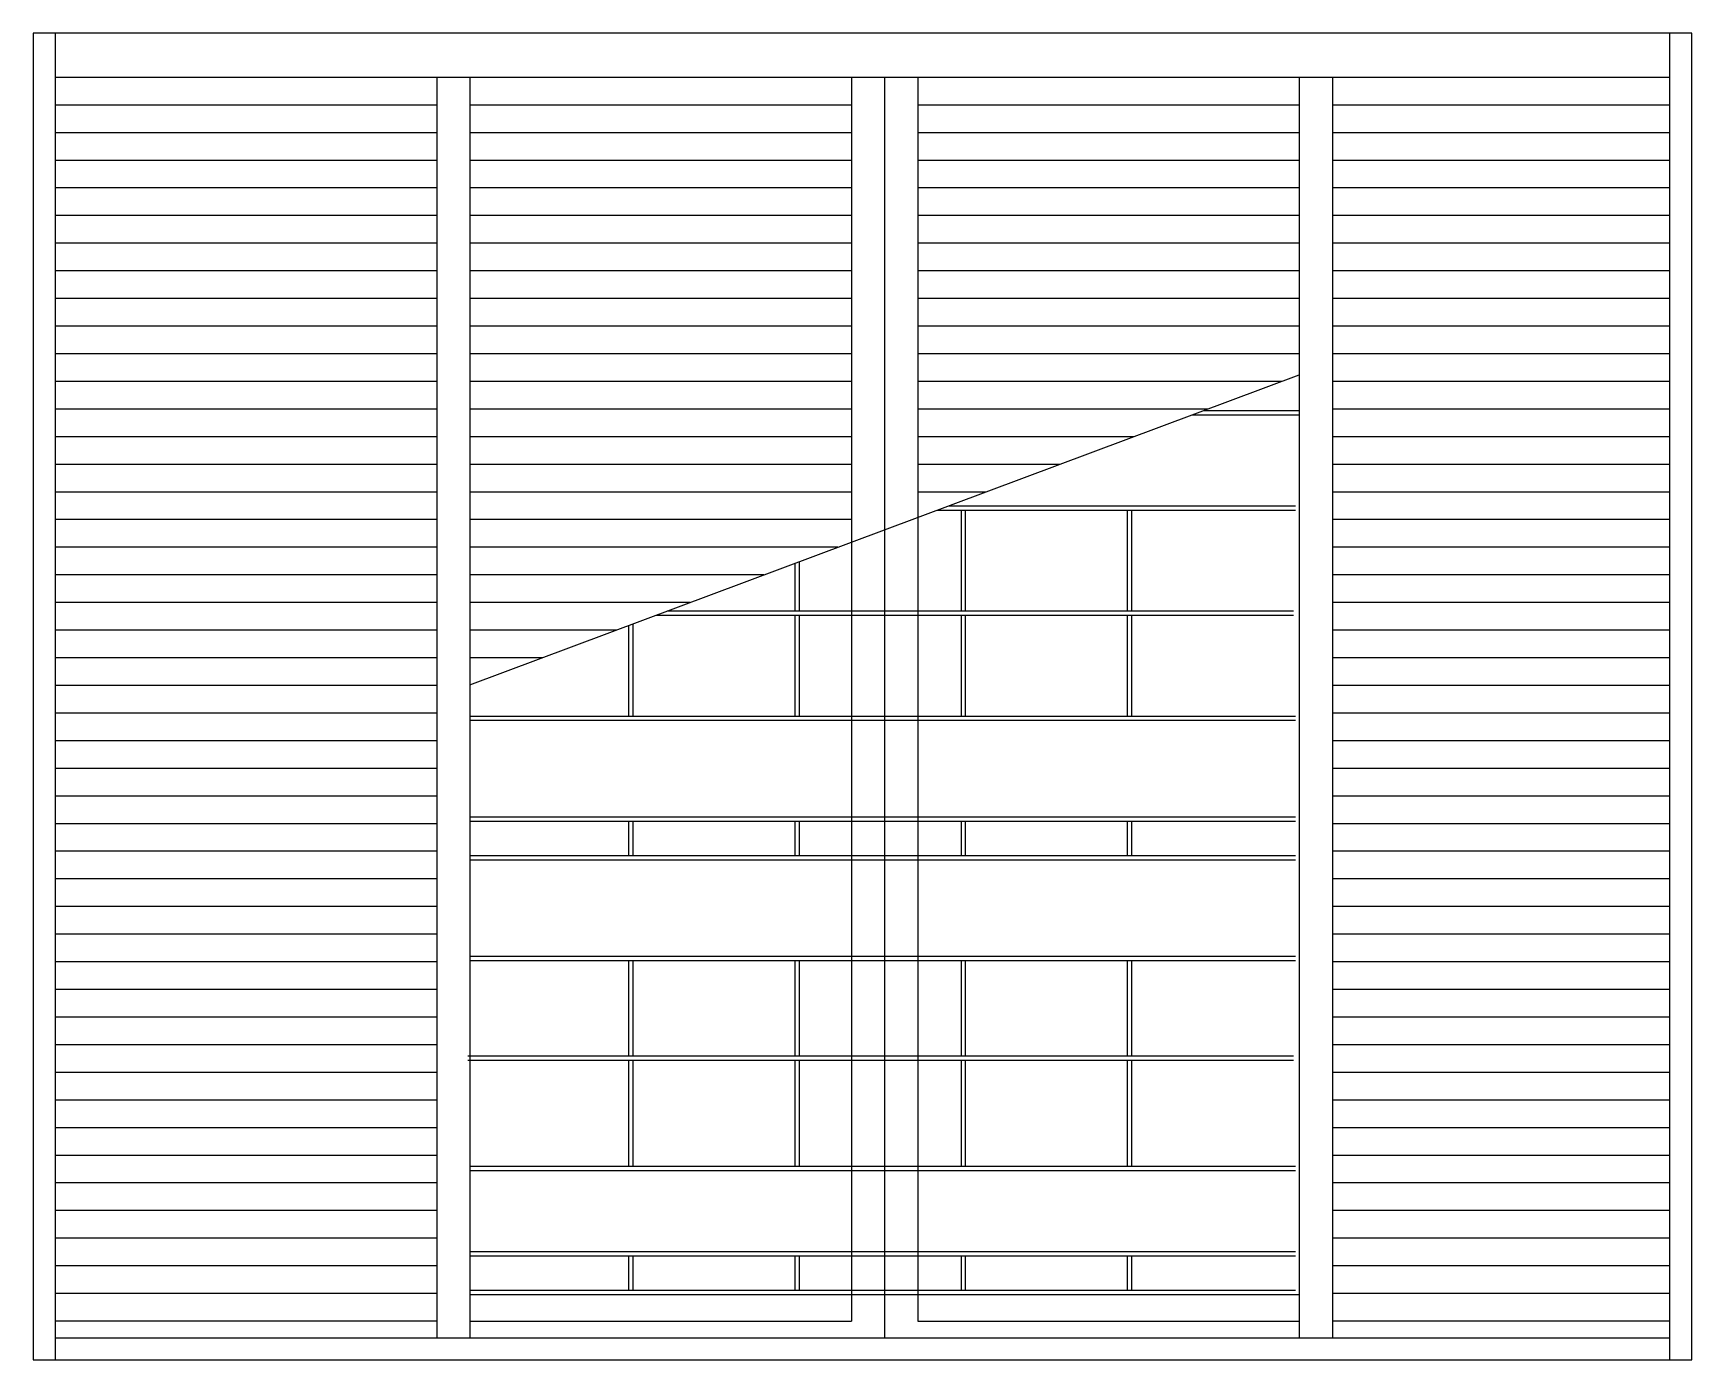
# Model space of a CAD drawing. Header units: millimetres. Extents: x 446.22 to 447.72, y 1327.47 to 1328.67.
import ezdxf

# ---------------------------------------------------------------- set-up
doc = ezdxf.new("R2010")
doc.units = ezdxf.units.MM
doc.header["$LTSCALE"] = 0.5
doc.layers.add('Gravia_Venezianas', color=1, linetype='Continuous')
doc.layers.add('Ltype_interrupção', color=7, linetype='INTERRUP')
doc.linetypes.add('INTERRUP', pattern='A,0.6,-0.04,[1,INTERRUP.shx,S=0.1,R=0,X=0,Y=0],-0.04', length=0.68)

msp = doc.modelspace()

# ---------------------------------------------------------------- linework, layer by layer
at = {"layer": 'Gravia_Venezianas', "color": 2}
for p, q in [((447.7224, 1328.6746), (446.2224, 1328.6746)), ((446.2224, 1328.6746), (446.2224, 1327.4746)), ((447.7224, 1327.4746), (447.7224, 1328.6746)), ((446.2224, 1327.4746), (447.7224, 1327.4746))]:
    msp.add_line(p, q, dxfattribs=at)
at = {"layer": 'Gravia_Venezianas'}
for p, q in [((446.2424, 1328.6746), (446.2424, 1327.4746)), ((447.7024, 1327.4746), (447.7024, 1328.6746)), ((447.7024, 1328.6346), (446.2424, 1328.6346)), ((447.7024, 1328.6346), (446.2424, 1328.6346)), ((446.5874, 1328.6346), (446.5874, 1327.4946)), ((446.6174, 1328.6346), (446.6174, 1327.4946)), ((446.9624, 1328.6346), (446.9624, 1327.5096)), ((446.9924, 1328.6346), (446.9924, 1327.4946)), ((447.0224, 1328.6346), (447.0224, 1327.5096)), ((447.3674, 1328.6346), (447.3674, 1327.4946)), ((447.3974, 1328.6346), (447.3974, 1327.4946)), ((446.5874, 1328.6096), (446.2424, 1328.6096)), ((446.9624, 1328.6096), (446.6174, 1328.6096)), ((447.3674, 1328.6096), (447.0224, 1328.6096)), ((447.7024, 1328.6096), (447.3974, 1328.6096)), ((446.5874, 1328.5846), (446.2424, 1328.5846)), ((446.9624, 1328.5846), (446.6174, 1328.5846)), ((447.3674, 1328.5846), (447.0224, 1328.5846)), ((447.7024, 1328.5846), (447.3974, 1328.5846)), ((446.5874, 1328.5596), (446.2424, 1328.5596)), ((446.9624, 1328.5596), (446.6174, 1328.5596)), ((447.3674, 1328.5596), (447.0224, 1328.5596)), ((447.7024, 1328.5596), (447.3974, 1328.5596)), ((446.5874, 1328.5346), (446.2424, 1328.5346)), ((446.9624, 1328.5346), (446.6174, 1328.5346)), ((447.3674, 1328.5346), (447.0224, 1328.5346)), ((447.7024, 1328.5346), (447.3974, 1328.5346)), ((446.5874, 1328.5096), (446.2424, 1328.5096)), ((446.9624, 1328.5096), (446.6174, 1328.5096)), ((447.3674, 1328.5096), (447.0224, 1328.5096)), ((447.7024, 1328.5096), (447.3974, 1328.5096)), ((446.5874, 1328.4846), (446.2424, 1328.4846)), ((446.9624, 1328.4846), (446.6174, 1328.4846)), ((447.3674, 1328.4846), (447.0224, 1328.4846)), ((447.7024, 1328.4846), (447.3974, 1328.4846)), ((446.5874, 1328.4596), (446.2424, 1328.4596)), ((446.9624, 1328.4596), (446.6174, 1328.4596)), ((447.3674, 1328.4596), (447.0224, 1328.4596)), ((447.7024, 1328.4596), (447.3974, 1328.4596)), ((446.5874, 1328.4346), (446.2424, 1328.4346)), ((446.9624, 1328.4346), (446.6174, 1328.4346)), ((447.3674, 1328.4346), (447.0224, 1328.4346)), ((447.7024, 1328.4346), (447.3974, 1328.4346)), ((446.5874, 1328.4096), (446.2424, 1328.4096)), ((446.9624, 1328.4096), (446.6174, 1328.4096)), ((447.3674, 1328.4096), (447.0224, 1328.4096)), ((447.7024, 1328.4096), (447.3974, 1328.4096)), ((446.5874, 1328.3846), (446.2424, 1328.3846)), ((446.9624, 1328.3846), (446.6174, 1328.3846)), ((447.3674, 1328.3846), (447.0224, 1328.3846)), ((447.7024, 1328.3846), (447.3974, 1328.3846)), ((446.5874, 1328.3596), (446.2424, 1328.3596)), ((446.9624, 1328.3596), (446.6174, 1328.3596)), ((447.3517, 1328.3596), (447.0224, 1328.3596)), ((447.7024, 1328.3596), (447.3974, 1328.3596)), ((446.5874, 1328.3346), (446.2424, 1328.3346)), ((446.9624, 1328.3346), (446.6174, 1328.3346)), ((447.2848, 1328.3346), (447.0224, 1328.3346)), ((447.2708, 1328.3294), (447.3674, 1328.3294)), ((447.2812, 1328.3333), (447.3674, 1328.3333)), ((447.7024, 1328.3346), (447.3974, 1328.3346)), ((446.5874, 1328.3096), (446.2424, 1328.3096)), ((446.9624, 1328.3096), (446.6174, 1328.3096)), ((447.2179, 1328.3096), (447.0224, 1328.3096)), ((447.7024, 1328.3096), (447.3974, 1328.3096)), ((446.5874, 1328.2846), (446.2424, 1328.2846)), ((446.9624, 1328.2846), (446.6174, 1328.2846)), ((447.151, 1328.2846), (447.0224, 1328.2846)), ((447.7024, 1328.2846), (447.3974, 1328.2846)), ((446.5874, 1328.2596), (446.2424, 1328.2596)), ((446.9624, 1328.2596), (446.6174, 1328.2596)), ((447.084, 1328.2596), (447.0224, 1328.2596)), ((447.7024, 1328.2596), (447.3974, 1328.2596)), ((447.0398, 1328.2431), (447.364, 1328.2431)), ((447.0502, 1328.247), (447.364, 1328.247)), ((447.0615, 1328.2431), (447.0615, 1328.152)), ((447.0654, 1328.2431), (447.0654, 1328.152)), ((447.2118, 1328.2431), (447.2118, 1328.152)), ((447.2157, 1328.2431), (447.2157, 1328.152)), ((446.5874, 1328.2346), (446.2424, 1328.2346)), ((446.9624, 1328.2346), (446.6174, 1328.2346)), ((447.7024, 1328.2346), (447.3974, 1328.2346)), ((446.5874, 1328.2096), (446.2424, 1328.2096)), ((446.9502, 1328.2096), (446.6174, 1328.2096)), ((447.7024, 1328.2096), (447.3974, 1328.2096)), ((446.9112, 1328.1951), (446.9112, 1328.152)), ((446.9151, 1328.1965), (446.9151, 1328.152)), ((446.5874, 1328.1846), (446.2424, 1328.1846)), ((446.8833, 1328.1846), (446.6174, 1328.1846)), ((447.7024, 1328.1846), (447.3974, 1328.1846)), ((446.5874, 1328.1596), (446.2424, 1328.1596)), ((446.8164, 1328.1596), (446.6174, 1328.1596)), ((446.7855, 1328.1481), (447.3621, 1328.1481)), ((446.7959, 1328.152), (447.3621, 1328.152)), ((446.9112, 1328.1481), (446.9112, 1328.057)), ((446.9151, 1328.1481), (446.9151, 1328.057)), ((447.0615, 1328.1481), (447.0615, 1328.057)), ((447.0654, 1328.1481), (447.0654, 1328.057)), ((447.2118, 1328.1481), (447.2118, 1328.057)), ((447.2157, 1328.1481), (447.2157, 1328.057)), ((447.7024, 1328.1596), (447.3974, 1328.1596)), ((446.5874, 1328.1346), (446.2424, 1328.1346)), ((446.7495, 1328.1346), (446.6174, 1328.1346)), ((446.7609, 1328.1389), (446.7609, 1328.057)), ((446.7648, 1328.1404), (446.7648, 1328.057)), ((447.7024, 1328.1346), (447.3974, 1328.1346)), ((446.5874, 1328.1096), (446.2424, 1328.1096)), ((446.6826, 1328.1096), (446.6174, 1328.1096)), ((447.7024, 1328.1096), (447.3974, 1328.1096)), ((446.5874, 1328.0846), (446.2424, 1328.0846)), ((447.7024, 1328.0846), (447.3974, 1328.0846)), ((446.5874, 1328.0596), (446.2424, 1328.0596)), ((446.6174, 1328.057), (447.364, 1328.057)), ((447.7024, 1328.0596), (447.3974, 1328.0596)), ((446.6174, 1328.0531), (447.364, 1328.0531)), ((446.5874, 1328.0346), (446.2424, 1328.0346)), ((447.7024, 1328.0346), (447.3974, 1328.0346)), ((446.5874, 1328.0096), (446.2424, 1328.0096)), ((447.7024, 1328.0096), (447.3974, 1328.0096)), ((446.5874, 1327.9846), (446.2424, 1327.9846)), ((447.7024, 1327.9846), (447.3974, 1327.9846)), ((446.6174, 1327.9658), (447.364, 1327.9658)), ((446.5874, 1327.9596), (446.2424, 1327.9596)), ((446.6174, 1327.9619), (447.364, 1327.9619)), ((446.7609, 1327.9619), (446.7609, 1327.9309)), ((446.7648, 1327.9619), (446.7648, 1327.9309)), ((446.9112, 1327.9619), (446.9112, 1327.9309)), ((446.9151, 1327.9619), (446.9151, 1327.9309)), ((447.0615, 1327.9619), (447.0615, 1327.9309)), ((447.0654, 1327.9619), (447.0654, 1327.9309)), ((447.2118, 1327.9619), (447.2118, 1327.9309)), ((447.2157, 1327.9619), (447.2157, 1327.9309)), ((447.7024, 1327.9596), (447.3974, 1327.9596)), ((446.5874, 1327.9346), (446.2424, 1327.9346)), ((446.5874, 1327.9346), (446.2424, 1327.9346)), ((446.6174, 1327.9309), (447.364, 1327.9309)), ((446.6174, 1327.927), (447.364, 1327.927)), ((447.7024, 1327.9346), (447.3974, 1327.9346)), ((446.5874, 1327.9096), (446.2424, 1327.9096)), ((447.7024, 1327.9096), (447.3974, 1327.9096)), ((446.5874, 1327.8846), (446.2424, 1327.8846)), ((447.7024, 1327.8846), (447.3974, 1327.8846)), ((446.5874, 1327.8596), (446.2424, 1327.8596)), ((447.7024, 1327.8596), (447.3974, 1327.8596)), ((446.5874, 1327.8346), (446.2424, 1327.8346)), ((446.6174, 1327.8398), (447.364, 1327.8398)), ((446.6174, 1327.8398), (447.364, 1327.8398)), ((446.6174, 1327.8359), (447.364, 1327.8359)), ((446.6174, 1327.8359), (447.364, 1327.8359)), ((446.7609, 1327.8359), (446.7609, 1327.7496)), ((446.7648, 1327.8359), (446.7648, 1327.7496)), ((446.9112, 1327.8359), (446.9112, 1327.7496)), ((446.9151, 1327.8359), (446.9151, 1327.7496)), ((447.0615, 1327.8359), (447.0615, 1327.7496)), ((447.0654, 1327.8359), (447.0654, 1327.7496)), ((447.2118, 1327.8359), (447.2118, 1327.7496)), ((447.2157, 1327.8359), (447.2157, 1327.7496)), ((447.7024, 1327.8346), (447.3974, 1327.8346)), ((446.5874, 1327.8096), (446.2424, 1327.8096)), ((447.7024, 1327.8096), (447.3974, 1327.8096)), ((446.5874, 1327.7846), (446.2424, 1327.7846)), ((446.5874, 1327.7846), (446.2424, 1327.7846)), ((447.7024, 1327.7846), (447.3974, 1327.7846)), ((446.5874, 1327.7596), (446.2424, 1327.7596)), ((447.7024, 1327.7596), (447.3974, 1327.7596)), ((446.6155, 1327.7496), (447.3621, 1327.7496)), ((446.6155, 1327.7457), (447.3621, 1327.7457)), ((446.7609, 1327.7457), (446.7609, 1327.6497)), ((446.7648, 1327.7457), (446.7648, 1327.6497)), ((446.9112, 1327.7457), (446.9112, 1327.6497)), ((446.9151, 1327.7457), (446.9151, 1327.6497)), ((447.0615, 1327.7457), (447.0615, 1327.6497)), ((447.0654, 1327.7457), (447.0654, 1327.6497)), ((447.2118, 1327.7457), (447.2118, 1327.6497)), ((447.2157, 1327.7457), (447.2157, 1327.6497)), ((446.5874, 1327.7346), (446.2424, 1327.7346)), ((447.7024, 1327.7346), (447.3974, 1327.7346)), ((446.5874, 1327.7096), (446.2424, 1327.7096)), ((447.7024, 1327.7096), (447.3974, 1327.7096)), ((446.5874, 1327.6846), (446.2424, 1327.6846)), ((447.7024, 1327.6846), (447.3974, 1327.6846)), ((446.5874, 1327.6596), (446.2424, 1327.6596)), ((447.7024, 1327.6596), (447.3974, 1327.6596)), ((446.6174, 1327.6497), (447.364, 1327.6497)), ((446.6174, 1327.6497), (447.364, 1327.6497)), ((446.6174, 1327.6458), (447.364, 1327.6458)), ((446.6174, 1327.6458), (447.364, 1327.6458)), ((446.5874, 1327.6346), (446.2424, 1327.6346)), ((447.7024, 1327.6346), (447.3974, 1327.6346)), ((446.5874, 1327.6096), (446.2424, 1327.6096)), ((447.7024, 1327.6096), (447.3974, 1327.6096)), ((446.5874, 1327.5846), (446.2424, 1327.5846)), ((446.5874, 1327.5846), (446.2424, 1327.5846)), ((447.7024, 1327.5846), (447.3974, 1327.5846)), ((446.6174, 1327.5725), (447.364, 1327.5725)), ((446.6174, 1327.5725), (447.364, 1327.5725)), ((446.6174, 1327.5687), (447.364, 1327.5687)), ((446.6174, 1327.5687), (447.364, 1327.5687)), ((446.7609, 1327.5687), (446.7609, 1327.5376)), ((446.7648, 1327.5687), (446.7648, 1327.5376)), ((446.9112, 1327.5687), (446.9112, 1327.5376)), ((446.9151, 1327.5687), (446.9151, 1327.5376)), ((447.0615, 1327.5687), (447.0615, 1327.5376)), ((447.0654, 1327.5687), (447.0654, 1327.5376)), ((447.2118, 1327.5687), (447.2118, 1327.5376)), ((447.2157, 1327.5687), (447.2157, 1327.5376)), ((446.5874, 1327.5596), (446.2424, 1327.5596)), ((447.7024, 1327.5596), (447.3974, 1327.5596)), ((446.5874, 1327.5346), (446.2424, 1327.5346)), ((446.6174, 1327.5376), (447.364, 1327.5376)), ((446.6174, 1327.5376), (447.364, 1327.5376)), ((446.6174, 1327.5338), (447.364, 1327.5338)), ((446.6174, 1327.5338), (447.364, 1327.5338)), ((446.6174, 1327.5338), (447.3674, 1327.5338)), ((447.7024, 1327.5346), (447.3974, 1327.5346)), ((446.5874, 1327.5096), (446.2424, 1327.5096)), ((446.6174, 1327.5096), (446.9624, 1327.5096)), ((447.0224, 1327.5096), (447.3674, 1327.5096)), ((447.7024, 1327.5096), (447.3974, 1327.5096)), ((446.2424, 1327.4946), (447.7024, 1327.4946))]:
    msp.add_line(p, q, dxfattribs=at)
at = {"layer": 'Ltype_interrupção', "color": 1}
msp.add_line((446.6174, 1328.0853), (447.3674, 1328.3655), dxfattribs=at)

doc.saveas('drawing.dxf')
